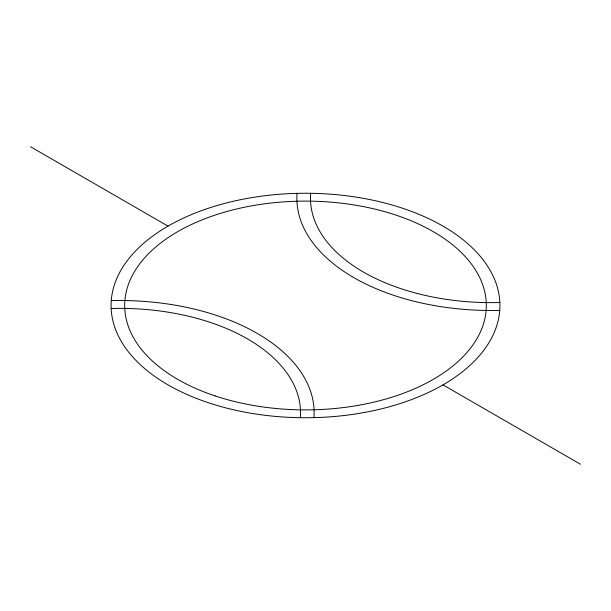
<?xml version="1.0" encoding="UTF-8"?>
<svg xmlns="http://www.w3.org/2000/svg" width="611" height="611" viewBox="0 0 611 611"><rect width="100%" height="100%" fill="white"/><g stroke="black" fill="none" stroke-linecap="round" stroke-linejoin="round"><path stroke-width="0.92" d="M30.55 146.762L168.025 226.131M442.975 384.869L580.45 464.238M111.149 308.486A180.81 104.389 0 0 1 300.329 417.71M111.263 300.62A194.42 112.248 0 0 1 313.955 417.641M499.737 310.38A194.42 112.248 0 0 1 297.045 193.359M499.851 302.514A180.81 104.389 0 0 1 310.671 193.29M196.528 398.456A194.42 112.248 0 0 0 499.424 313.504A194.42 112.248 0 0 0 220.548 204.532A194.42 112.248 0 0 0 196.528 398.456M215.095 395.905A180.81 104.389 0 0 0 486.31 305.5A180.81 104.389 0 0 0 215.095 215.095A180.81 104.389 0 0 0 215.095 395.905"/></g></svg>
